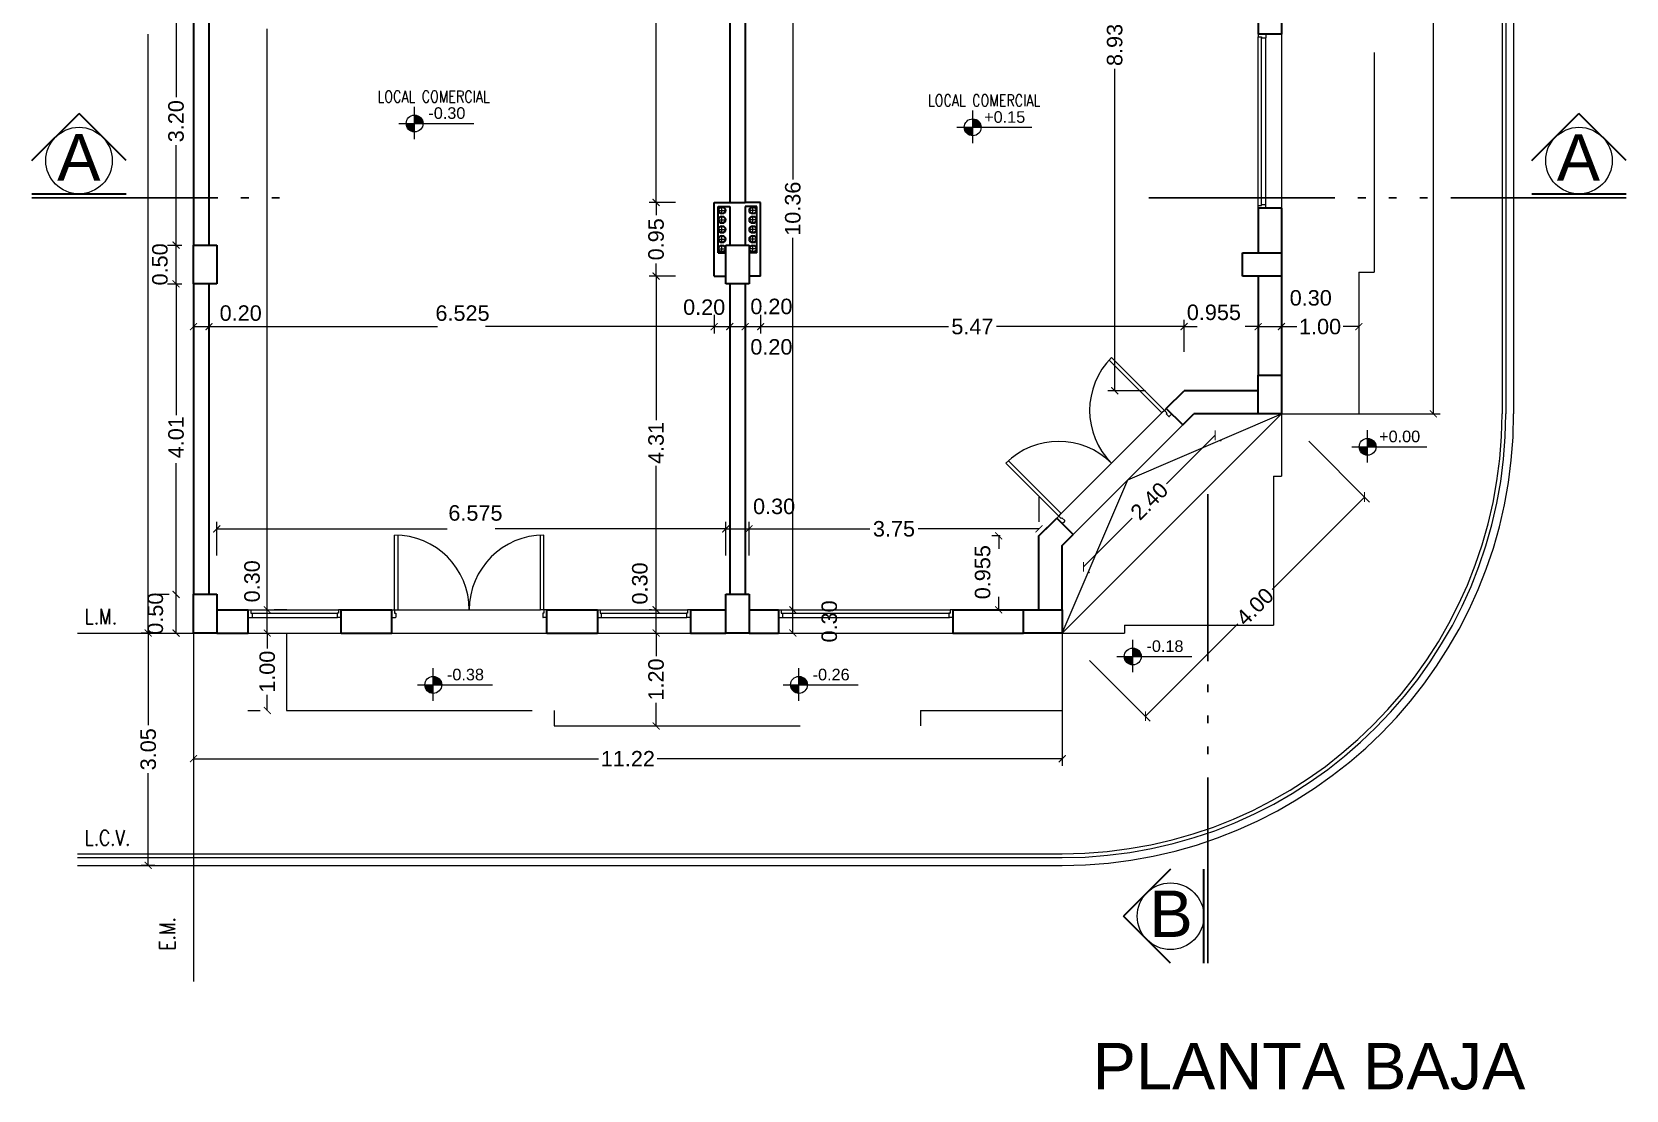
# Model space of a CAD drawing. Header units: millimetres. Extents: x 1578 to 2210, y 899 to 1032.
# Drawn here: x 1593.65 to 1614.24, y 981.67 to 995.33 of the extents above; entities that cross this region are included whole.
import ezdxf

# ---------------------------------------------------------------- set-up
doc = ezdxf.new("R2010")
doc.units = ezdxf.units.MM
for name, pattern in [('ACAD_ISO05W100', [36, 24, -3, 0, -3, 0, -3, 0, -3]), ('DASHDOT2', [12.7, 6.35, -3.175, 0, -3.175]), ('HIDDEN2', [4.7625, 3.175, -1.5875])]:
    doc.linetypes.add(name, pattern=pattern)
for name, color, linetype, lineweight in [('CARPINTERIA', 7, 'Continuous', 18), ('COTAS', 7, 'Continuous', 15), ('EJES', 7, 'DASHDOT2', 13), ('ESTRUCTURA', 3, 'Continuous', 30), ('LINEA DE CORTE', 7, 'ACAD_ISO05W100', 60), ('MUROS', 1, 'Continuous', 30), ('TECHOS', 7, 'HIDDEN2', 15), ('TRAMAS', 7, 'Continuous', 15), ('UMBRALES', 7, 'Continuous', 18)]:
    doc.layers.add(name, color=color, linetype=linetype, lineweight=lineweight)
doc.styles.add('ROMANS', font='romans', dxfattribs={"height": 0.06})
doc.styles.add('STYLE1', font='ARIAL.TTF')

# ---------------------------------------------------------------- blocks, each defined once
blk = doc.blocks.new('_ARCHTICK')
at = {"color": 0, "linetype": 'ByBlock', "const_width": 0.15}
blk.add_lwpolyline([(-0.5, -0.5), (0.5, 0.5)], dxfattribs=at)

msp = doc.modelspace()

# ---------------------------------------------------------------- hatches: boundary and pattern name
at = {"layer": 'COTAS', "ltscale": 0.1}
h = msp.add_hatch(color=256, dxfattribs=at)
h.paths.add_polyline_path([(1598.594, 994.152), (1598.486, 994.152, 0.414214), (1598.594, 994.043)])
h.paths.add_polyline_path([(1598.594, 994.261), (1598.594, 994.152), (1598.703, 994.152, 0.414214)])
h = msp.add_hatch(color=256, dxfattribs=at)
h.paths.add_polyline_path([(1605.802, 994.102), (1605.693, 994.102, 0.414214), (1605.802, 993.993)])
h.paths.add_polyline_path([(1605.802, 994.21), (1605.802, 994.102), (1605.911, 994.102, 0.414214)])
h = msp.add_hatch(color=256, dxfattribs=at)
h.paths.add_polyline_path([(1610.902, 989.976), (1610.793, 989.976, 0.414214), (1610.902, 989.868)])
h.paths.add_polyline_path([(1610.902, 990.085), (1610.902, 989.976), (1611.011, 989.976, 0.414214)])
h = msp.add_hatch(color=256, dxfattribs=at)
h.paths.add_polyline_path([(1607.869, 987.268), (1607.76, 987.268, 0.414214), (1607.869, 987.159)])
h.paths.add_polyline_path([(1607.869, 987.377), (1607.869, 987.268), (1607.977, 987.268, 0.414214)])
h = msp.add_hatch(color=256, dxfattribs=at)
h.paths.add_polyline_path([(1598.835, 986.901), (1598.726, 986.901, 0.414214), (1598.835, 986.792)])
h.paths.add_polyline_path([(1598.835, 987.01), (1598.835, 986.901), (1598.943, 986.901, 0.414214)])
h = msp.add_hatch(color=256, dxfattribs=at)
h.paths.add_polyline_path([(1603.558, 986.901), (1603.449, 986.901, 0.414214), (1603.558, 986.792)])
h.paths.add_polyline_path([(1603.558, 987.01), (1603.558, 986.901), (1603.666, 986.901, 0.414214)])

# ---------------------------------------------------------------- linework, layer by layer
at = {"color": 0, "linetype": 'ByBlock', "const_width": 0.0135}
for points in [[(1601.668, 993.176), (1601.758, 993.086)], [(1595.558, 992.536), (1595.468, 992.626)], [(1595.468, 992.626), (1595.558, 992.536)], [(1595.558, 992.036), (1595.468, 992.126)], [(1595.468, 992.126), (1595.558, 992.036)], [(1595.783, 991.573), (1595.693, 991.483)], [(1595.893, 991.483), (1595.983, 991.573)], [(1595.983, 991.573), (1595.893, 991.483)], [(1602.418, 991.483), (1602.508, 991.573)], [(1602.508, 991.573), (1602.418, 991.483)], [(1602.618, 991.483), (1602.708, 991.573)], [(1602.708, 991.573), (1602.618, 991.483)], [(1602.818, 991.483), (1602.908, 991.573)], [(1602.908, 991.573), (1602.818, 991.483)], [(1603.018, 991.483), (1603.108, 991.573)], [(1608.577, 991.573), (1608.487, 991.483)], [(1609.533, 991.573), (1609.443, 991.483)], [(1609.443, 991.483), (1609.533, 991.573)], [(1609.743, 991.483), (1609.833, 991.573)], [(1596.083, 988.961), (1595.993, 988.871)], [(1602.568, 988.871), (1602.658, 988.961)], [(1602.658, 988.961), (1602.568, 988.871)], [(1602.868, 988.871), (1602.958, 988.961)], [(1606.183, 988.781), (1606.093, 988.871)], [(1595.468, 988.116), (1595.558, 988.026)], [(1596.736, 987.826), (1596.646, 987.916)], [(1601.758, 987.826), (1601.668, 987.916)], [(1606.093, 987.916), (1606.183, 987.826)], [(1595.199, 987.526), (1595.109, 987.616)], [(1595.109, 987.616), (1595.199, 987.526)], [(1596.646, 987.616), (1596.736, 987.526)], [(1601.668, 987.616), (1601.758, 987.526)], [(1595.109, 984.616), (1595.199, 984.526)]]:
    msp.add_lwpolyline(points, dxfattribs=at)
at = {"layer": 'CARPINTERIA'}
for p, q in [((1609.488, 995.306), (1609.588, 995.306)), ((1609.488, 995.306), (1609.488, 995.271)), ((1609.488, 993.091), (1609.488, 995.271)), ((1609.488, 995.271), (1609.533, 995.271)), ((1609.533, 993.106), (1609.533, 995.271)), ((1609.533, 995.271), (1609.533, 995.256)), ((1609.533, 995.256), (1609.588, 995.256)), ((1609.588, 995.306), (1609.588, 995.256)), ((1609.588, 993.106), (1609.588, 995.261)), ((1609.488, 993.056), (1609.488, 993.091)), ((1609.488, 993.091), (1609.533, 993.091)), ((1609.488, 993.056), (1609.588, 993.056)), ((1609.533, 993.106), (1609.588, 993.106)), ((1609.533, 993.091), (1609.533, 993.106)), ((1609.588, 993.056), (1609.588, 993.106)), ((1608.246, 990.414), (1607.564, 991.096)), ((1608.277, 990.446), (1607.595, 991.128)), ((1608.277, 990.446), (1608.246, 990.414)), ((1608.302, 990.47), (1608.277, 990.446)), ((1608.277, 990.446), (1608.309, 990.414)), ((1608.309, 990.414), (1608.299, 990.403)), ((1608.299, 990.403), (1608.334, 990.368)), ((1608.302, 990.47), (1608.373, 990.4)), ((1608.373, 990.4), (1608.341, 990.368)), ((1606.913, 989.081), (1606.23, 989.763)), ((1606.945, 989.113), (1606.263, 989.794)), ((1606.888, 989.056), (1606.913, 989.081)), ((1606.888, 989.056), (1606.959, 988.986)), ((1606.913, 989.081), (1606.945, 989.113)), ((1606.913, 989.081), (1606.945, 989.049)), ((1606.945, 989.049), (1606.955, 989.06)), ((1606.955, 989.06), (1606.991, 989.024)), ((1606.959, 988.986), (1606.991, 989.017)), ((1598.335, 987.871), (1598.335, 988.836)), ((1598.38, 987.871), (1598.38, 988.834)), ((1600.22, 987.871), (1600.22, 988.834)), ((1600.265, 987.871), (1600.265, 988.836)), ((1596.445, 987.871), (1596.48, 987.871)), ((1596.445, 987.871), (1596.445, 987.771)), ((1596.445, 987.771), (1596.49, 987.771)), ((1596.48, 987.871), (1597.61, 987.871)), ((1596.48, 987.871), (1596.48, 987.826)), ((1596.48, 987.826), (1596.495, 987.826)), ((1596.49, 987.771), (1597.6, 987.771)), ((1596.495, 987.826), (1597.595, 987.826)), ((1596.495, 987.826), (1596.495, 987.776)), ((1597.61, 987.826), (1597.595, 987.826)), ((1597.595, 987.826), (1597.595, 987.776)), ((1597.645, 987.771), (1597.6, 987.771)), ((1597.61, 987.871), (1597.61, 987.826)), ((1597.645, 987.871), (1597.61, 987.871)), ((1597.645, 987.871), (1597.645, 987.771)), ((1598.3, 987.871), (1598.3, 987.771)), ((1598.3, 987.871), (1598.335, 987.871)), ((1598.3, 987.771), (1598.345, 987.771)), ((1598.335, 987.871), (1598.38, 987.871)), ((1598.335, 987.871), (1598.335, 987.826)), ((1598.335, 987.826), (1598.35, 987.826)), ((1598.35, 987.826), (1598.35, 987.776)), ((1600.265, 987.871), (1600.22, 987.871)), ((1600.265, 987.826), (1600.25, 987.826)), ((1600.25, 987.826), (1600.25, 987.776)), ((1600.3, 987.771), (1600.255, 987.771)), ((1600.265, 987.871), (1600.265, 987.826)), ((1600.3, 987.871), (1600.265, 987.871)), ((1600.3, 987.871), (1600.3, 987.771)), ((1600.955, 987.871), (1600.99, 987.871)), ((1600.955, 987.871), (1600.955, 987.771)), ((1600.955, 987.771), (1601, 987.771)), ((1600.99, 987.871), (1602.12, 987.871)), ((1600.99, 987.871), (1600.99, 987.826)), ((1600.99, 987.826), (1601.005, 987.826)), ((1601, 987.771), (1602.11, 987.771)), ((1601.005, 987.826), (1602.105, 987.826)), ((1601.005, 987.826), (1601.005, 987.776)), ((1602.12, 987.826), (1602.105, 987.826)), ((1602.105, 987.826), (1602.105, 987.776)), ((1602.155, 987.771), (1602.11, 987.771)), ((1602.12, 987.871), (1602.12, 987.826)), ((1602.155, 987.871), (1602.12, 987.871)), ((1602.155, 987.871), (1602.155, 987.771)), ((1603.295, 987.871), (1603.295, 987.771)), ((1603.295, 987.871), (1603.33, 987.871)), ((1603.295, 987.771), (1603.345, 987.771)), ((1603.33, 987.871), (1605.51, 987.871)), ((1603.33, 987.871), (1603.33, 987.826)), ((1603.33, 987.826), (1603.345, 987.826)), ((1603.345, 987.826), (1605.51, 987.826)), ((1603.345, 987.826), (1603.345, 987.771)), ((1603.345, 987.771), (1605.5, 987.771)), ((1605.495, 987.826), (1605.495, 987.771)), ((1605.51, 987.826), (1605.495, 987.826)), ((1605.545, 987.771), (1605.495, 987.771)), ((1605.545, 987.871), (1605.51, 987.871)), ((1605.51, 987.871), (1605.51, 987.826)), ((1605.545, 987.871), (1605.545, 987.771))]:
    msp.add_line(p, q, dxfattribs=at)
at = {"layer": 'CARPINTERIA', "ltscale": 0.1}
for centre, start, end in [((1608.277, 990.446), 135, 225), ((1606.913, 989.081), 45, 135), ((1598.335, 987.871), 0, 90), ((1600.265, 987.871), 90, 180)]:
    msp.add_arc(centre, 0.965, start, end, dxfattribs=at)
at = {"layer": 'CARPINTERIA'}
for centre, start, end in [((1608.338, 990.371), 225, 315), ((1606.987, 989.021), 315, 45), ((1596.49, 987.776), 270, 0), ((1597.6, 987.776), 180, 270), ((1598.345, 987.776), 270, 0), ((1600.255, 987.776), 180, 270), ((1601, 987.776), 270, 0), ((1602.11, 987.776), 180, 270)]:
    msp.add_arc(centre, 0.005, start, end, dxfattribs=at)
at = {"layer": 'COTAS', "ltscale": 0.05}
for p, q in [((1603.479, 998.231), (1603.479, 993.429)), ((1601.713, 993.131), (1601.713, 997.371)), ((1595.513, 995.781), (1595.513, 994.49)), ((1596.691, 987.871), (1596.691, 995.373)), ((1595.154, 987.571), (1595.154, 995.303)), ((1607.636, 990.701), (1607.636, 994.856)), ((1595.513, 992.581), (1595.513, 993.871)), ((1601.963, 993.131), (1601.623, 993.131)), ((1601.963, 993.131), (1601.623, 993.131)), ((1601.713, 993.131), (1601.713, 992.966)), ((1603.479, 987.871), (1603.479, 992.673)), ((1595.402, 992.581), (1595.587, 992.581)), ((1595.402, 992.581), (1595.587, 992.581)), ((1595.513, 992.081), (1595.513, 992.581)), ((1601.713, 992.181), (1601.713, 992.345)), ((1595.402, 992.081), (1595.587, 992.081)), ((1595.402, 992.081), (1595.587, 992.081)), ((1595.513, 992.081), (1595.513, 990.385)), ((1595.738, 992.081), (1595.938, 992.081)), ((1601.963, 992.181), (1601.623, 992.181)), ((1601.963, 992.181), (1601.623, 992.181)), ((1601.713, 992.181), (1601.713, 990.32)), ((1602.463, 991.681), (1602.463, 991.438)), ((1602.463, 991.681), (1602.463, 991.438)), ((1603.063, 991.681), (1603.063, 991.438)), ((1603.063, 991.681), (1603.063, 991.438)), ((1608.532, 991.201), (1608.532, 991.618)), ((1608.532, 991.201), (1608.532, 991.618)), ((1609.488, 991.201), (1609.488, 991.618)), ((1609.488, 991.201), (1609.488, 991.618)), ((1609.788, 991.401), (1609.788, 991.618)), ((1609.788, 991.401), (1609.788, 991.618)), ((1610.788, 991.731), (1610.788, 991.438)), ((1595.738, 991.581), (1595.738, 991.438)), ((1595.738, 991.528), (1595.938, 991.528)), ((1595.938, 991.581), (1595.938, 991.438)), ((1595.938, 991.581), (1595.938, 991.438)), ((1595.938, 991.528), (1598.89, 991.528)), ((1602.463, 991.528), (1599.511, 991.528)), ((1602.463, 991.528), (1602.663, 991.528)), ((1602.663, 991.581), (1602.663, 991.438)), ((1602.663, 991.581), (1602.663, 991.438)), ((1602.663, 991.528), (1602.863, 991.528)), ((1602.863, 991.581), (1602.863, 991.438)), ((1602.863, 991.581), (1602.863, 991.438)), ((1602.863, 991.528), (1603.063, 991.528)), ((1603.063, 991.528), (1605.488, 991.528)), ((1608.532, 991.528), (1606.107, 991.528)), ((1608.532, 991.528), (1608.7, 991.528)), ((1609.488, 991.528), (1609.32, 991.528)), ((1609.488, 991.528), (1609.788, 991.528)), ((1609.788, 991.528), (1609.988, 991.528)), ((1610.788, 991.528), (1610.588, 991.528)), ((1608.032, 990.701), (1607.546, 990.701)), ((1608.932, 990.125), (1608.303, 989.496)), ((1609.01, 990.047), (1608.996, 990.061)), ((1595.513, 988.071), (1595.513, 989.766)), ((1601.713, 987.871), (1601.713, 989.731)), ((1606.658, 989.326), (1606.658, 989.006)), ((1596.038, 988.571), (1596.038, 989.006)), ((1602.613, 988.571), (1602.613, 989.006)), ((1602.613, 988.571), (1602.613, 989.006)), ((1602.913, 988.571), (1602.913, 989.006)), ((1602.913, 988.571), (1602.913, 989.006)), ((1607.234, 988.426), (1607.863, 989.056)), ((1596.038, 988.916), (1599.015, 988.916)), ((1602.613, 988.916), (1599.636, 988.916)), ((1602.613, 988.916), (1602.913, 988.916)), ((1602.913, 988.916), (1604.475, 988.916)), ((1606.658, 988.916), (1605.096, 988.916)), ((1606.158, 988.826), (1606.048, 988.826)), ((1606.138, 988.826), (1606.138, 988.658)), ((1607.311, 988.348), (1607.297, 988.363)), ((1595.238, 988.071), (1595.423, 988.071)), ((1595.238, 988.071), (1595.423, 988.071)), ((1595.513, 987.571), (1595.513, 988.071)), ((1606.138, 987.871), (1606.138, 988.039)), ((1596.691, 987.571), (1596.691, 987.871)), ((1596.945, 987.871), (1596.781, 987.871)), ((1596.945, 987.871), (1596.781, 987.871)), ((1601.655, 987.871), (1601.623, 987.871)), ((1601.655, 987.871), (1601.623, 987.871)), ((1601.713, 987.571), (1601.713, 987.871)), ((1603.413, 987.871), (1603.569, 987.871)), ((1603.413, 987.871), (1603.569, 987.871)), ((1603.479, 987.571), (1603.479, 987.871)), ((1606.158, 987.871), (1606.048, 987.871)), ((1595.238, 987.571), (1595.064, 987.571)), ((1595.238, 987.571), (1595.064, 987.571)), ((1595.154, 987.571), (1595.154, 986.38)), ((1595.238, 987.571), (1595.423, 987.571)), ((1596.438, 987.571), (1596.601, 987.571)), ((1596.438, 987.571), (1596.601, 987.571)), ((1596.691, 987.571), (1596.691, 987.371)), ((1601.455, 987.571), (1601.803, 987.571)), ((1601.455, 987.571), (1601.803, 987.571)), ((1601.713, 987.571), (1601.713, 987.271)), ((1603.413, 987.571), (1603.569, 987.571)), ((1596.691, 986.571), (1596.691, 986.771)), ((1601.713, 986.371), (1601.713, 986.671)), ((1596.438, 986.571), (1596.601, 986.571)), ((1600.898, 986.371), (1601.803, 986.371)), ((1595.154, 984.571), (1595.154, 985.761)), ((1595.238, 984.571), (1595.064, 984.571))]:
    msp.add_line(p, q, dxfattribs=at)
at = {"layer": 'COTAS', "ltscale": 0.1}
for p, q in [((1611.751, 990.401), (1611.751, 996.738)), ((1598.594, 993.948), (1598.594, 994.368)), ((1605.802, 993.898), (1605.802, 994.318)), ((1598.391, 994.152), (1599.357, 994.152)), ((1605.599, 994.102), (1606.565, 994.102)), ((1602.563, 992.979), (1602.563, 993.079)), ((1602.963, 992.979), (1602.963, 993.079)), ((1602.513, 993.029), (1602.613, 993.029)), ((1602.513, 992.908), (1602.613, 992.908)), ((1602.563, 992.858), (1602.563, 992.958)), ((1603.013, 993.029), (1602.913, 993.029)), ((1603.013, 992.908), (1602.913, 992.908)), ((1602.963, 992.858), (1602.963, 992.958)), ((1602.513, 992.783), (1602.613, 992.783)), ((1602.513, 992.658), (1602.613, 992.658)), ((1602.563, 992.733), (1602.563, 992.833)), ((1602.563, 992.608), (1602.563, 992.708)), ((1603.013, 992.783), (1602.913, 992.783)), ((1603.013, 992.658), (1602.913, 992.658)), ((1602.963, 992.733), (1602.963, 992.833)), ((1602.963, 992.608), (1602.963, 992.708)), ((1602.513, 992.533), (1602.613, 992.533)), ((1602.563, 992.483), (1602.563, 992.583)), ((1603.013, 992.533), (1602.913, 992.533)), ((1602.963, 992.483), (1602.963, 992.583)), ((1610.288, 990.401), (1611.841, 990.401)), ((1610.902, 989.773), (1610.902, 990.192)), ((1610.141, 990.047), (1610.925, 989.263)), ((1610.699, 989.976), (1611.665, 989.976)), ((1610.862, 989.327), (1609.668, 988.134)), ((1608.032, 986.497), (1609.225, 987.69)), ((1607.869, 987.064), (1607.869, 987.484)), ((1598.835, 986.697), (1598.835, 987.117)), ((1603.558, 986.697), (1603.558, 987.117)), ((1607.311, 987.217), (1608.095, 986.433)), ((1607.665, 987.268), (1608.632, 987.268)), ((1595.738, 987.071), (1595.738, 985.858)), ((1598.631, 986.901), (1599.598, 986.901)), ((1603.354, 986.901), (1604.321, 986.901)), ((1606.958, 987.071), (1606.958, 985.858)), ((1595.738, 985.948), (1600.971, 985.948)), ((1606.958, 985.948), (1601.725, 985.948))]:
    msp.add_line(p, q, dxfattribs=at)
for centre, radius in [((1594.26, 993.672), 0.43), ((1598.594, 994.152), 0.109), ((1605.802, 994.102), 0.109), ((1613.632, 993.672), 0.43), ((1610.902, 989.976), 0.109), ((1607.869, 987.268), 0.109), ((1598.835, 986.901), 0.109), ((1603.558, 986.901), 0.109), ((1608.357, 983.914), 0.43)]:
    msp.add_circle(centre, radius, dxfattribs=at)
at = {"layer": 'EJES'}
msp.add_line((1595.738, 987.571), (1595.738, 983.071), dxfattribs=at)
at = {"layer": 'ESTRUCTURA', "ltscale": 0.05}
for p, q in [((1595.738, 992.581), (1596.038, 992.581)), ((1595.738, 992.081), (1595.738, 992.581)), ((1596.038, 992.581), (1596.038, 992.081)), ((1602.613, 992.581), (1602.913, 992.581)), ((1602.613, 992.081), (1602.613, 992.581)), ((1602.913, 992.581), (1602.913, 992.081)), ((1609.288, 992.181), (1609.288, 992.481)), ((1609.288, 992.481), (1609.788, 992.481)), ((1609.788, 992.481), (1609.788, 992.181)), ((1596.038, 992.081), (1595.738, 992.081)), ((1602.913, 992.081), (1602.613, 992.081)), ((1609.788, 992.181), (1609.288, 992.181)), ((1609.488, 990.901), (1609.788, 990.901)), ((1609.488, 990.401), (1609.488, 990.901)), ((1609.788, 990.901), (1609.788, 990.401)), ((1609.788, 990.401), (1609.488, 990.401)), ((1595.738, 988.071), (1596.038, 988.071)), ((1595.738, 987.571), (1595.738, 988.071)), ((1596.038, 988.071), (1596.038, 987.571)), ((1602.613, 988.071), (1602.913, 988.071)), ((1602.613, 987.571), (1602.613, 988.071)), ((1602.913, 988.071), (1602.913, 987.571)), ((1606.458, 987.571), (1606.458, 987.871)), ((1606.458, 987.871), (1606.958, 987.871)), ((1606.958, 987.871), (1606.958, 987.571)), ((1596.038, 987.571), (1595.738, 987.571)), ((1602.913, 987.571), (1602.613, 987.571)), ((1606.958, 987.571), (1606.458, 987.571))]:
    msp.add_line(p, q, dxfattribs=at)
at = {"layer": 'LINEA DE CORTE', "lineweight": -2, "ltscale": 0.1}
for p, q in [((1593.651, 993.191), (1596.967, 993.191)), ((1608.077, 993.191), (1614.241, 993.191)), ((1608.837, 983.306), (1608.837, 989.364))]:
    msp.add_line(p, q, dxfattribs=at)
at = {"layer": 'MUROS'}
for p, q in [((1595.738, 995.781), (1595.738, 992.581)), ((1595.938, 995.781), (1595.938, 992.581)), ((1602.663, 995.781), (1602.663, 993.131)), ((1602.863, 995.781), (1602.863, 993.131)), ((1609.488, 995.881), (1609.488, 995.306)), ((1609.788, 995.881), (1609.788, 995.306)), ((1609.788, 995.306), (1609.488, 995.306)), ((1602.463, 993.131), (1602.863, 993.131)), ((1602.463, 992.181), (1602.463, 993.131)), ((1602.513, 992.481), (1602.513, 993.081)), ((1602.513, 993.081), (1602.663, 993.081)), ((1602.663, 993.081), (1602.663, 992.581)), ((1603.063, 993.131), (1602.863, 993.131)), ((1602.863, 993.081), (1602.863, 992.581)), ((1603.013, 993.081), (1602.863, 993.081)), ((1603.013, 992.481), (1603.013, 993.081)), ((1603.063, 992.181), (1603.063, 993.131)), ((1609.488, 993.056), (1609.488, 992.481)), ((1609.788, 993.056), (1609.488, 993.056)), ((1609.788, 993.056), (1609.788, 992.481)), ((1602.513, 992.481), (1602.613, 992.481)), ((1603.013, 992.481), (1602.913, 992.481)), ((1595.738, 992.081), (1595.738, 988.071)), ((1595.938, 992.081), (1595.938, 988.071)), ((1602.463, 992.181), (1602.613, 992.181)), ((1602.663, 992.081), (1602.663, 988.071)), ((1602.863, 992.081), (1602.863, 988.071)), ((1603.063, 992.181), (1602.913, 992.181)), ((1609.488, 992.181), (1609.488, 990.901)), ((1609.788, 992.181), (1609.788, 990.901)), ((1608.302, 990.47), (1608.532, 990.701)), ((1609.488, 990.701), (1608.532, 990.701)), ((1608.514, 990.258), (1608.302, 990.47)), ((1608.514, 990.258), (1608.657, 990.401)), ((1609.488, 990.401), (1608.657, 990.401)), ((1606.658, 988.826), (1606.888, 989.056)), ((1606.746, 988.914), (1606.888, 989.056)), ((1607.1, 988.844), (1606.888, 989.056)), ((1606.658, 987.871), (1606.658, 988.826)), ((1606.958, 988.702), (1607.1, 988.844)), ((1606.958, 987.871), (1606.958, 988.702)), ((1596.038, 987.871), (1596.445, 987.871)), ((1596.445, 987.571), (1596.445, 987.871)), ((1597.645, 987.871), (1598.3, 987.871)), ((1597.645, 987.571), (1597.645, 987.871)), ((1598.3, 987.571), (1598.3, 987.871)), ((1600.3, 987.871), (1600.955, 987.871)), ((1600.3, 987.571), (1600.3, 987.871)), ((1600.955, 987.871), (1600.955, 987.571)), ((1602.155, 987.871), (1602.155, 987.571)), ((1602.155, 987.871), (1602.613, 987.871)), ((1602.913, 987.871), (1603.295, 987.871)), ((1603.295, 987.871), (1603.295, 987.571)), ((1605.545, 987.871), (1606.458, 987.871)), ((1605.545, 987.871), (1605.545, 987.571)), ((1596.038, 987.571), (1596.445, 987.571)), ((1597.645, 987.571), (1598.3, 987.571)), ((1600.3, 987.571), (1600.955, 987.571)), ((1602.155, 987.571), (1602.613, 987.571)), ((1602.913, 987.571), (1603.295, 987.571)), ((1605.545, 987.571), (1606.458, 987.571))]:
    msp.add_line(p, q, dxfattribs=at)
at = {"layer": 'MUROS', "color": 0, "ltscale": 0.15}
for p, q in [((1593.651, 993.672), (1594.26, 994.28)), ((1594.868, 993.672), (1594.26, 994.28)), ((1613.024, 993.672), (1613.632, 994.28)), ((1614.241, 993.672), (1613.632, 994.28)), ((1593.651, 993.241), (1594.868, 993.241)), ((1613.024, 993.241), (1614.241, 993.241)), ((1608.357, 984.523), (1607.748, 983.914)), ((1608.787, 983.306), (1608.787, 984.523)), ((1608.357, 983.306), (1607.748, 983.914))]:
    msp.add_line(p, q, dxfattribs=at)
at = {"layer": 'TECHOS'}
for p, q in [((1610.988, 999.831), (1610.988, 992.231)), ((1610.788, 992.231), (1610.988, 992.231)), ((1610.788, 992.231), (1610.788, 990.401)), ((1609.788, 990.401), (1610.788, 990.401)), ((1609.788, 990.401), (1609.788, 989.596)), ((1609.688, 989.596), (1609.788, 989.596)), ((1609.688, 989.596), (1609.688, 987.671)), ((1596.938, 987.571), (1596.938, 986.571)), ((1606.958, 987.571), (1606.958, 986.571)), ((1606.958, 987.571), (1607.763, 987.571)), ((1607.763, 987.671), (1609.688, 987.671)), ((1607.763, 987.671), (1607.763, 987.571)), ((1596.938, 986.571), (1600.398, 986.571)), ((1600.398, 986.571), (1600.398, 986.371)), ((1605.128, 986.571), (1606.958, 986.571)), ((1605.128, 986.571), (1605.128, 986.371)), ((1600.398, 986.371), (1605.128, 986.371))]:
    msp.add_line(p, q, dxfattribs=at)
at = {"layer": 'TRAMAS'}
for p, q in [((1612.638, 1005.331), (1612.638, 990.401)), ((1612.688, 1005.331), (1612.688, 990.401)), ((1606.945, 989.113), (1608.246, 990.414)), ((1606.958, 987.571), (1609.788, 990.401)), ((1607.807, 989.551), (1609.788, 990.401)), ((1606.958, 987.571), (1607.807, 989.551)), ((1594.238, 984.721), (1606.958, 984.721)), ((1594.238, 984.671), (1606.958, 984.671))]:
    msp.add_line(p, q, dxfattribs=at)
at = {"layer": 'TRAMAS', "ltscale": 0.1}
msp.add_line((1598.38, 987.871), (1600.22, 987.871), dxfattribs=at)
for centre, radius in [((1602.563, 993.029), 0.05), ((1602.563, 993.029), 0.0396), ((1602.963, 993.029), 0.05), ((1602.963, 993.029), 0.0396), ((1602.563, 992.908), 0.05), ((1602.563, 992.908), 0.0396), ((1602.963, 992.908), 0.05), ((1602.963, 992.908), 0.0396), ((1602.563, 992.783), 0.05), ((1602.563, 992.658), 0.05), ((1602.563, 992.783), 0.0396), ((1602.563, 992.658), 0.0396), ((1602.963, 992.783), 0.05), ((1602.963, 992.658), 0.05), ((1602.963, 992.783), 0.0396), ((1602.963, 992.658), 0.0396), ((1602.563, 992.533), 0.05), ((1602.563, 992.533), 0.0396), ((1602.963, 992.533), 0.05), ((1602.963, 992.533), 0.0396)]:
    msp.add_circle(centre, radius, dxfattribs=at)
at = {"layer": 'TRAMAS'}
for radius in [5.68, 5.73]:
    msp.add_arc((1606.958, 990.401), radius, 270, 0, dxfattribs=at)
at = {"layer": 'UMBRALES'}
for p, q in [((1612.788, 1005.331), (1612.788, 990.401)), ((1594.238, 987.571), (1595.738, 987.571)), ((1594.238, 984.571), (1606.958, 984.571))]:
    msp.add_line(p, q, dxfattribs=at)
at = {"layer": 'UMBRALES', "ltscale": 0.1}
for p, q in [((1609.788, 995.306), (1609.788, 993.056)), ((1607.1, 988.844), (1608.514, 990.258)), ((1596.445, 987.571), (1597.645, 987.571)), ((1598.3, 987.571), (1600.3, 987.571)), ((1600.955, 987.571), (1602.155, 987.571)), ((1603.295, 987.571), (1605.545, 987.571))]:
    msp.add_line(p, q, dxfattribs=at)
at = {"layer": 'UMBRALES'}
msp.add_arc((1606.958, 990.401), 5.83, 270, 0, dxfattribs=at)

# ---------------------------------------------------------------- block references
at = {"layer": 'COTAS', "ltscale": 0.05, "xscale": 0.09, "yscale": 0.09, "zscale": 0.09}
for p, rotation in [((1601.713, 993.131), 90), ((1601.713, 992.181), 270), ((1601.713, 992.181), 90), ((1603.063, 991.528), 180), ((1609.788, 991.528), 180), ((1607.636, 990.701), 270), ((1608.932, 990.125), 45.00000000000192), ((1602.913, 988.916), 180), ((1607.234, 988.426), 225.0000000000019), ((1595.513, 988.071), 90), ((1596.691, 987.871), 270), ((1601.713, 987.871), 270), ((1603.479, 987.871), 270), ((1603.479, 987.871), 90), ((1595.513, 987.571), 270), ((1596.691, 987.571), 90), ((1601.713, 987.571), 90), ((1603.479, 987.571), 270), ((1596.691, 986.571), 270), ((1601.713, 986.371), 270)]:
    msp.add_blockref('_ARCHTICK', p, dxfattribs=dict(at, rotation=rotation))
for p in [(1608.532, 991.528), (1610.788, 991.528), (1606.658, 988.916)]:
    msp.add_blockref('_ARCHTICK', p, dxfattribs=at)
at = {"layer": 'COTAS', "ltscale": 0.1, "xscale": 0.09, "yscale": 0.09, "zscale": 0.09}
for p, rotation in [((1611.751, 990.401), 270), ((1610.862, 989.327), 45.00000000000115), ((1608.032, 986.497), 225.0000000000012), ((1595.738, 985.948), 180)]:
    msp.add_blockref('_ARCHTICK', p, dxfattribs=dict(at, rotation=rotation))
msp.add_blockref('_ARCHTICK', (1606.958, 985.948), dxfattribs=at)

# ---------------------------------------------------------------- texts
at = {"layer": 'COTAS', "style": 'ROMANS', "width": 0.8}
for s, height, p in [('LOCAL COMERCIAL', 0.15, (1598.115, 994.424)), ('LOCAL COMERCIAL', 0.15, (1605.224, 994.374)), ('L.M.', 0.2, (1594.333, 987.685)), ('L.C.V.', 0.2, (1594.333, 984.826))]:
    msp.add_text(s, height=height, dxfattribs=at).set_placement(p)
at = {"layer": 'COTAS', "style": 'STYLE1'}
for s, p in [('3.20', (1595.612, 993.909)), ('0.50', (1595.404, 992.06)), ('4.01', (1595.612, 989.828)), ('0.955', (1606.029, 988.007)), ('0.30', (1596.594, 987.967)), ('0.30', (1601.602, 987.939)), ('3.05', (1595.253, 985.798))]:
    msp.add_text(s, height=0.2, rotation=90, dxfattribs=at).set_placement(p)
for s, height, p in [('-0.30', 0.15, (1598.772, 994.211)), ('+0.15', 0.15, (1605.95, 994.16)), ('0.20', 0.2, (1602.062, 991.68)), ('0.20', 0.2, (1602.93, 991.689)), ('0.955', 0.2, (1608.567, 991.613)), ('0.30', 0.2, (1609.896, 991.8)), ('0.20', 0.2, (1596.076, 991.603)), ('6.525', 0.2, (1598.863, 991.603)), ('0.20', 0.2, (1602.93, 991.167)), ('+0.00', 0.15, (1611.051, 990.035)), ('6.575', 0.2, (1599.03, 989.022)), ('0.30', 0.2, (1602.965, 989.107)), ('-0.18', 0.15, (1608.046, 987.327)), ('-0.38', 0.15, (1599.012, 986.96)), ('-0.26', 0.15, (1603.735, 986.96))]:
    msp.add_text(s, height=height, dxfattribs=at).set_placement(p)
at = {"layer": 'COTAS', "style": 'ROMANS', "width": 0.8}
msp.add_text('E.M.', height=0.2, rotation=90, dxfattribs=at).set_placement((1595.501, 983.471))
at = {"layer": 'COTAS', "ltscale": 0.05, "char_height": 0.2, "attachment_point": 5, "style": 'STYLE1'}
for s, insert, rotation in [('\\A1;8.93', (1607.636, 995.166), 90), ('\\A1;10.36', (1603.479, 993.051), 90), ('\\A1;0.95', (1601.713, 992.656), 90), ('\\A1;4.31', (1601.713, 990.026), 90), ('\\A1;2.40', (1608.083, 989.276), 45), ('\\A1;0.50', (1595.246, 987.821), 90), ('\\A1;0.30', (1603.95, 987.721), 90), ('\\A1;1.00', (1596.691, 987.071), 90), ('\\A1;1.20', (1601.713, 986.971), 90)]:
    msp.add_mtext(s, dxfattribs=dict(at, insert=insert, rotation=rotation))
for s, insert in [('\\A1;5.47', (1605.798, 991.528)), ('\\A1;1.00', (1610.288, 991.528)), ('\\A1;3.75', (1604.785, 988.916))]:
    msp.add_mtext(s, dxfattribs=dict(at, insert=insert))
at = {"layer": 'COTAS', "ltscale": 0.1, "insert": (1609.447, 987.912), "char_height": 0.2, "attachment_point": 5, "rotation": 45, "style": 'STYLE1'}
msp.add_mtext('\\A1;4.00', dxfattribs=at)
at = {"layer": 'COTAS', "ltscale": 0.1, "insert": (1601.348, 985.948), "char_height": 0.2, "attachment_point": 5, "style": 'STYLE1'}
msp.add_mtext('\\A1;11.22', dxfattribs=at)
at = {"layer": 'MUROS', "color": 0, "ltscale": 0.15, "style": 'STYLE1'}
for s, p in [('A', (1593.978, 993.414)), ('A', (1613.345, 993.411)), ('B', (1608.085, 983.646))]:
    msp.add_text(s, height=0.6, dxfattribs=at).set_placement(p)
at = {"layer": 'MUROS', "color": 0, "style": 'STYLE1'}
msp.add_text('PLANTA BAJA', height=0.6, dxfattribs=at).set_placement((1607.351, 981.677))

doc.saveas('drawing.dxf')
